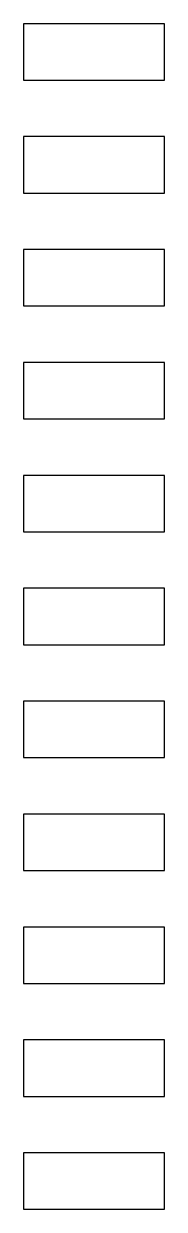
# Model space of a CAD drawing. Header units: millimetres. Extents: x 15.7 to 20.6, y 17.1 to 59.1.
import ezdxf

# ---------------------------------------------------------------- set-up
doc = ezdxf.new("R2010")
doc.units = ezdxf.units.MM
doc.layers.add('LED_CUTOUT', color=2, linetype='CONTINUOUS')

msp = doc.modelspace()

# ---------------------------------------------------------------- linework, layer by layer
at = {"layer": 'LED_CUTOUT'}
for p, q in [((20.65, 59.1), (15.65, 59.1)), ((15.65, 59.1), (15.65, 57.1)), ((20.65, 57.1), (20.65, 59.1)), ((15.65, 57.1), (20.65, 57.1)), ((20.65, 55.1), (15.65, 55.1)), ((15.65, 55.1), (15.65, 53.1)), ((20.65, 53.1), (20.65, 55.1)), ((15.65, 53.1), (20.65, 53.1)), ((20.65, 51.1), (15.65, 51.1)), ((15.65, 51.1), (15.65, 49.1)), ((20.65, 49.1), (20.65, 51.1)), ((15.65, 49.1), (20.65, 49.1)), ((20.65, 47.1), (15.65, 47.1)), ((15.65, 47.1), (15.65, 45.1)), ((20.65, 45.1), (20.65, 47.1)), ((15.65, 45.1), (20.65, 45.1)), ((20.65, 43.1), (15.65, 43.1)), ((15.65, 43.1), (15.65, 41.1)), ((20.65, 41.1), (20.65, 43.1)), ((15.65, 41.1), (20.65, 41.1)), ((20.65, 39.1), (15.65, 39.1)), ((15.65, 39.1), (15.65, 37.1)), ((20.65, 37.1), (20.65, 39.1)), ((15.65, 37.1), (20.65, 37.1)), ((20.65, 35.1), (15.65, 35.1)), ((15.65, 35.1), (15.65, 33.1)), ((20.65, 33.1), (20.65, 35.1)), ((15.65, 33.1), (20.65, 33.1)), ((20.65, 31.1), (15.65, 31.1)), ((15.65, 31.1), (15.65, 29.1)), ((20.65, 29.1), (20.65, 31.1)), ((15.65, 29.1), (20.65, 29.1)), ((20.65, 27.1), (15.65, 27.1)), ((15.65, 27.1), (15.65, 25.1)), ((20.65, 25.1), (20.65, 27.1)), ((15.65, 25.1), (20.65, 25.1)), ((20.65, 23.1), (15.65, 23.1)), ((15.65, 23.1), (15.65, 21.1)), ((20.65, 21.1), (20.65, 23.1)), ((15.65, 21.1), (20.65, 21.1)), ((20.65, 19.1), (15.65, 19.1)), ((15.65, 19.1), (15.65, 17.1)), ((20.65, 17.1), (20.65, 19.1)), ((15.65, 17.1), (20.65, 17.1))]:
    msp.add_line(p, q, dxfattribs=at)

doc.saveas('drawing.dxf')
